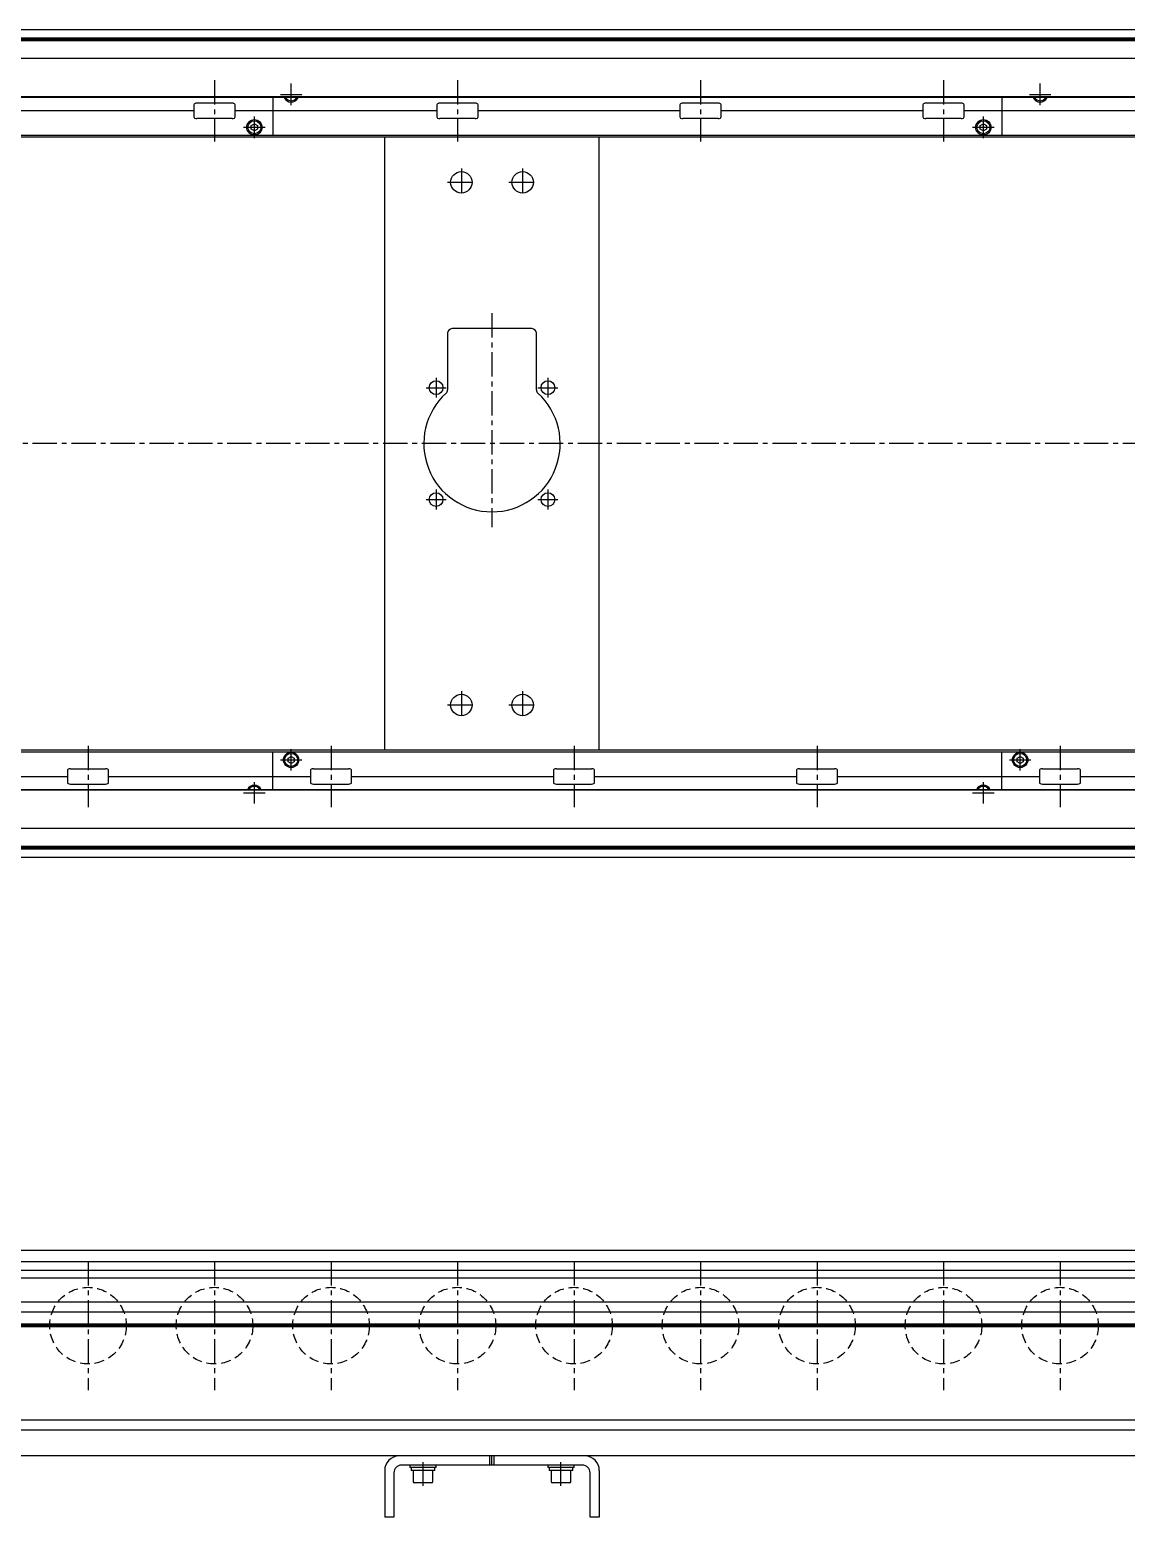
# Model space of a CAD drawing. Extents: x -10 to 4341, y -8 to 1051.
# Drawn here: x 2194 to 2909, y 28 to 998 of the extents above; entities that cross this region are included whole.
import ezdxf

# ---------------------------------------------------------------- set-up
doc = ezdxf.new("R2010")
doc.units = 0
doc.header["$LTSCALE"] = 0.5
doc.linetypes.add('CENTER', pattern=[50.8, 31.75, -6.35, 6.35, -6.35])
doc.linetypes.add('DASHED', pattern=[19.05, 12.7, -6.35])
for name, color, linetype in [('MSM_CENTER', 1, 'CENTER'), ('MSM_CONTINUOUS', 7, 'CONTINUOUS'), ('MSM_DASHED', 4, 'DASHED')]:
    doc.layers.add(name, color=color, linetype=linetype)

msp = doc.modelspace()

# ---------------------------------------------------------------- linework, layer by layer
at = {"layer": 'MSM_CENTER'}
for p, q in [((2314.25, 965.5), (2314.25, 925.5)), ((2364.25, 949.25), (2364.25, 963.25)), ((2472.75, 965.5), (2472.75, 925.5)), ((2631.25, 965.5), (2631.25, 925.5)), ((2789.75, 965.5), (2789.75, 925.5)), ((2852.75, 949.25), (2852.75, 963.25)), ((2357.25, 956.25), (2371.25, 956.25)), ((2845.75, 956.25), (2859.75, 956.25)), ((2340.25, 927.75), (2340.25, 941.75)), ((2815.75, 927.75), (2815.75, 941.75)), ((2333.25, 934.75), (2347.25, 934.75)), ((2808.75, 934.75), (2822.75, 934.75)), ((2475.25, 907.9), (2475.25, 889.9)), ((2515.25, 907.9), (2515.25, 889.9)), ((2466.25, 898.9), (2484.25, 898.9)), ((2506.25, 898.9), (2524.25, 898.9)), ((2495.25, 813.4), (2495.25, 673.9)), ((2458.75, 771.4), (2458.75, 758.4)), ((2531.75, 771.4), (2531.75, 758.4)), ((2452.25, 764.9), (2465.25, 764.9)), ((2525.25, 764.9), (2538.25, 764.9)), ((3633.85, 728.4), (359.75, 728.4)), ((2452.25, 691.9), (2465.25, 691.9)), ((2458.75, 698.4), (2458.75, 685.4)), ((2525.25, 691.9), (2538.25, 691.9)), ((2531.75, 698.4), (2531.75, 685.4)), ((2475.25, 566.9), (2475.25, 548.9)), ((2515.25, 566.9), (2515.25, 548.9)), ((2466.25, 557.9), (2484.25, 557.9)), ((2506.25, 557.9), (2524.25, 557.9)), ((2231.75, 531.3), (2231.75, 491.3)), ((2364.25, 515.05), (2364.25, 529.05)), ((2390.25, 531.3), (2390.25, 491.3)), ((2548.75, 531.3), (2548.75, 491.3)), ((2707.25, 531.3), (2707.25, 491.3)), ((2839.75, 515.05), (2839.75, 529.05)), ((2865.75, 531.3), (2865.75, 491.3)), ((2357.25, 522.05), (2371.25, 522.05)), ((2832.75, 522.05), (2846.75, 522.05)), ((2340.25, 493.55), (2340.25, 507.55)), ((2815.75, 493.55), (2815.75, 507.55)), ((2333.25, 500.55), (2347.25, 500.55)), ((2808.75, 500.55), (2822.75, 500.55)), ((2231.75, 195), (2231.75, 111)), ((2314.25, 195), (2314.25, 111)), ((2390.25, 195), (2390.25, 111)), ((2472.75, 195), (2472.75, 111)), ((2548.75, 195), (2548.75, 111)), ((2631.25, 195), (2631.25, 111)), ((2707.25, 195), (2707.25, 111)), ((2789.75, 195), (2789.75, 111)), ((2865.75, 195), (2865.75, 111)), ((367.25, 153), (3624.25, 153)), ((2450.25, 48.4), (2450.25, 64)), ((2540.25, 48.4), (2540.25, 64))]:
    msp.add_line(p, q, dxfattribs=at)
at = {"layer": 'MSM_CONTINUOUS'}
for p, q in [((3623.85, 998.4), (370.65, 998.4)), ((3622.25, 998.35), (372.25, 998.35)), ((3597.58, 992.92), (396.92, 992.92)), ((3597.58, 991.18), (396.92, 991.18)), ((3597.5, 992.05), (397, 992.05)), ((3622.25, 979.55), (372.25, 979.55)), ((3622.25, 954.15), (372.25, 954.15)), ((3622.25, 954.55), (422.25, 954.55)), ((2352.25, 954.15), (2352.25, 929.4)), ((2364.25, 953.94), (2363.89, 954.15)), ((2364.61, 954.15), (2364.25, 953.94)), ((2827.75, 954.15), (2827.75, 929.4)), ((2852.75, 953.94), (2852.39, 954.15)), ((2853.11, 954.15), (2852.75, 953.94)), ((2300.81, 945.5), (2169.19, 945.5)), ((2300.81, 949.5), (2300.81, 941.5)), ((2325.72, 950.5), (2302.78, 950.5)), ((2327.69, 941.5), (2327.69, 949.5)), ((2459.31, 945.5), (2327.69, 945.5)), ((2459.31, 949.5), (2459.31, 941.5)), ((2484.22, 950.5), (2461.28, 950.5)), ((2486.19, 941.5), (2486.19, 949.5)), ((2617.81, 945.5), (2486.19, 945.5)), ((2617.81, 949.5), (2617.81, 941.5)), ((2642.72, 950.5), (2619.78, 950.5)), ((2644.69, 941.5), (2644.69, 949.5)), ((2776.31, 945.5), (2644.69, 945.5)), ((2776.31, 949.5), (2776.31, 941.5)), ((2801.22, 950.5), (2778.28, 950.5)), ((2803.19, 941.5), (2803.19, 949.5)), ((2934.81, 945.5), (2803.19, 945.5)), ((2325.72, 940.5), (2302.78, 940.5)), ((2338.25, 935.9), (2340.25, 937.06)), ((2338.25, 933.6), (2338.25, 935.9)), ((2340.25, 932.44), (2338.25, 933.6)), ((2340.25, 937.06), (2342.25, 935.9)), ((2342.25, 933.6), (2340.25, 932.44)), ((2342.25, 935.9), (2342.25, 933.6)), ((2484.22, 940.5), (2461.28, 940.5)), ((2642.72, 940.5), (2619.78, 940.5)), ((2801.22, 940.5), (2778.28, 940.5)), ((2813.75, 935.9), (2815.75, 937.06)), ((2813.75, 933.6), (2813.75, 935.9)), ((2815.75, 932.44), (2813.75, 933.6)), ((2815.75, 937.06), (2817.75, 935.9)), ((2817.75, 933.6), (2815.75, 932.44)), ((2817.75, 935.9), (2817.75, 933.6)), ((3620.25, 929.4), (450.25, 929.4)), ((3623.85, 928.4), (450.25, 928.4)), ((2425.25, 528.4), (2425.25, 928.4)), ((2565.25, 528.4), (2565.25, 928.4)), ((2466.25, 800.4), (2466.25, 763.5)), ((2521.25, 803.4), (2469.25, 803.4)), ((2524.25, 763.5), (2524.25, 800.4)), ((3623.85, 528.4), (450.25, 528.4)), ((450.25, 527.4), (3620.25, 527.4)), ((2352.25, 502.65), (2352.25, 527.4)), ((2362.25, 523.2), (2364.25, 524.36)), ((2364.25, 524.36), (2366.25, 523.2)), ((2827.75, 502.65), (2827.75, 527.4)), ((2837.75, 523.2), (2839.75, 524.36)), ((2839.75, 524.36), (2841.75, 523.2)), ((2218.31, 515.3), (2218.31, 507.3)), ((2220.28, 516.3), (2243.22, 516.3)), ((2245.19, 507.3), (2245.19, 515.3)), ((2362.25, 520.9), (2362.25, 523.2)), ((2364.25, 519.74), (2362.25, 520.9)), ((2366.25, 520.9), (2364.25, 519.74)), ((2366.25, 523.2), (2366.25, 520.9)), ((2376.81, 515.3), (2376.81, 507.3)), ((2378.78, 516.3), (2401.72, 516.3)), ((2403.69, 507.3), (2403.69, 515.3)), ((2535.31, 515.3), (2535.31, 507.3)), ((2537.28, 516.3), (2560.22, 516.3)), ((2562.19, 507.3), (2562.19, 515.3)), ((2693.81, 515.3), (2693.81, 507.3)), ((2695.78, 516.3), (2718.72, 516.3)), ((2720.69, 507.3), (2720.69, 515.3)), ((2837.75, 520.9), (2837.75, 523.2)), ((2839.75, 519.74), (2837.75, 520.9)), ((2841.75, 520.9), (2839.75, 519.74)), ((2841.75, 523.2), (2841.75, 520.9)), ((2852.31, 515.3), (2852.31, 507.3)), ((2854.28, 516.3), (2877.22, 516.3)), ((2879.19, 507.3), (2879.19, 515.3)), ((2086.69, 511.3), (2218.31, 511.3)), ((2220.28, 506.3), (2243.22, 506.3)), ((2245.19, 511.3), (2376.81, 511.3)), ((2378.78, 506.3), (2401.72, 506.3)), ((2403.69, 511.3), (2535.31, 511.3)), ((2537.28, 506.3), (2560.22, 506.3)), ((2562.19, 511.3), (2693.81, 511.3)), ((2695.78, 506.3), (2718.72, 506.3)), ((2720.69, 511.3), (2852.31, 511.3)), ((2854.28, 506.3), (2877.22, 506.3)), ((2879.19, 511.3), (3010.81, 511.3)), ((3622.25, 502.65), (372.25, 502.65)), ((3622.25, 502.25), (422.25, 502.25)), ((2339.89, 502.65), (2340.25, 502.86)), ((2340.25, 502.86), (2340.61, 502.65)), ((2815.39, 502.65), (2815.75, 502.86)), ((2815.75, 502.86), (2816.11, 502.65)), ((3622.25, 477.25), (372.25, 477.25)), ((3623.85, 458.4), (370.65, 458.4)), ((3622.25, 458.45), (372.25, 458.45)), ((3597.58, 465.62), (396.92, 465.62)), ((3597.58, 463.88), (396.92, 463.88)), ((3597.5, 464.75), (397, 464.75)), ((3622.25, 202), (372.25, 202)), ((3622.25, 194.6), (674.41, 194.6)), ((3506.25, 189), (676.65, 189)), ((3506.25, 184), (678.65, 184)), ((3406.25, 168.25), (667.25, 168.25)), ((3406.25, 161.75), (682.25, 161.75)), ((3406.25, 153.87), (682.25, 153.87)), ((3406.25, 153), (682.25, 153)), ((3406.25, 152.13), (682.25, 152.13)), ((3406.25, 91.25), (682.25, 91.25)), ((3406.25, 84.75), (679.75, 84.75)), ((3623.85, 68), (472.25, 68)), ((2493.75, 62), (2493.75, 68)), ((2495.25, 62), (2495.25, 68)), ((2496.75, 62), (2496.75, 68)), ((2425.25, 58.5), (2425.25, 28)), ((2554.25, 62), (2436.25, 62)), ((2441.75, 62), (2441.75, 60.4)), ((2458.75, 60.4), (2441.75, 60.4)), ((2442.55, 60.4), (2442.55, 58.4)), ((2457.95, 58.4), (2442.55, 58.4)), ((2443.75, 58.4), (2443.75, 51.2)), ((2456.75, 51.2), (2456.75, 58.4)), ((2457.95, 58.4), (2457.95, 60.4)), ((2458.75, 60.4), (2458.75, 62)), ((2531.75, 62), (2531.75, 60.4)), ((2548.75, 60.4), (2531.75, 60.4)), ((2532.55, 60.4), (2532.55, 58.4)), ((2547.95, 58.4), (2532.55, 58.4)), ((2533.75, 58.4), (2533.75, 51.2)), ((2546.75, 51.2), (2546.75, 58.4)), ((2547.95, 58.4), (2547.95, 60.4)), ((2548.75, 60.4), (2548.75, 62)), ((2565.25, 58.5), (2565.25, 28)), ((2431.25, 57), (2431.25, 28)), ((2455.95, 50.4), (2444.55, 50.4)), ((2545.95, 50.4), (2534.55, 50.4)), ((2559.25, 28), (2559.25, 57)), ((2431.25, 28), (2425.25, 28)), ((2565.25, 28), (2559.25, 28))]:
    msp.add_line(p, q, dxfattribs=at)
for centre, radius in [((2340.25, 934.75), 5), ((2340.25, 934.75), 4.25), ((2815.75, 934.75), 5), ((2815.75, 934.75), 4.25), ((2475.25, 898.9), 7), ((2515.25, 898.9), 7), ((2458.75, 764.9), 4.5), ((2531.75, 764.9), 4.5), ((2458.75, 691.9), 4.5), ((2531.75, 691.9), 4.5), ((2475.25, 557.9), 7), ((2515.25, 557.9), 7), ((2364.25, 522.05), 5), ((2364.25, 522.05), 4.25), ((2839.75, 522.05), 5), ((2839.75, 522.05), 4.25)]:
    msp.add_circle(centre, radius, dxfattribs=at)
for centre, radius, start, end in [((2364.25, 956.25), 5, 204.83459, 335.16541), ((2364.25, 956.25), 4.25, 209.61158, 330.38842), ((2852.75, 956.25), 5, 204.83459, 335.16541), ((2852.75, 956.25), 4.25, 209.61158, 330.38842), ((2301.68, 949.38), 0.882, 115.53281, 172.10275), ((2301.68, 941.62), 0.882, 187.89725, 244.46719), ((2302.76, 947.09), 3.41, 89.66873, 115.24537), ((2325.74, 947.09), 3.41, 64.75463, 90.33127), ((2326.82, 949.38), 0.882, 7.89725, 64.46719), ((2326.82, 941.62), 0.882, 295.53281, 352.10275), ((2460.18, 949.38), 0.882, 115.53281, 172.10275), ((2460.18, 941.62), 0.882, 187.89725, 244.46719), ((2461.26, 947.09), 3.41, 89.66873, 115.24537), ((2484.24, 947.09), 3.41, 64.75463, 90.33127), ((2485.32, 949.38), 0.882, 7.89725, 64.46719), ((2485.32, 941.62), 0.882, 295.53281, 352.10275), ((2618.68, 949.38), 0.882, 115.53281, 172.10275), ((2618.68, 941.62), 0.882, 187.89725, 244.46719), ((2619.76, 947.09), 3.41, 89.66873, 115.24537), ((2642.74, 947.09), 3.41, 64.75463, 90.33127), ((2643.82, 949.38), 0.882, 7.89725, 64.46719), ((2643.82, 941.62), 0.882, 295.53281, 352.10275), ((2777.18, 949.38), 0.882, 115.53281, 172.10275), ((2777.18, 941.62), 0.882, 187.89725, 244.46719), ((2778.26, 947.09), 3.41, 89.66873, 115.24537), ((2801.24, 947.09), 3.41, 64.75463, 90.33127), ((2802.32, 949.38), 0.882, 7.89725, 64.46719), ((2802.32, 941.62), 0.882, 295.53281, 352.10275), ((2302.76, 943.91), 3.41, 244.75463, 270.33127), ((2325.74, 943.91), 3.41, 269.66873, 295.24537), ((2461.26, 943.91), 3.41, 244.75463, 270.33127), ((2484.24, 943.91), 3.41, 269.66873, 295.24537), ((2619.76, 943.91), 3.41, 244.75463, 270.33127), ((2642.74, 943.91), 3.41, 269.66873, 295.24537), ((2778.26, 943.91), 3.41, 244.75463, 270.33127), ((2801.24, 943.91), 3.41, 269.66873, 295.24537), ((2469.25, 800.4), 3, 90, 180), ((2521.25, 800.4), 3, 0, 90), ((2495.25, 728.4), 44.5, 132.35205, 47.64795), ((2463.25, 763.5), 3, 312.35205, 360), ((2527.25, 763.5), 3, 180, 227.64795), ((2219.18, 515.18), 0.882, 115.53281, 172.10275), ((2220.26, 512.89), 3.41, 89.66873, 115.24537), ((2243.24, 512.89), 3.41, 64.75463, 90.33127), ((2244.32, 515.18), 0.882, 7.89725, 64.46719), ((2377.68, 515.18), 0.882, 115.53281, 172.10275), ((2378.76, 512.89), 3.41, 89.66873, 115.24537), ((2401.74, 512.89), 3.41, 64.75463, 90.33127), ((2402.82, 515.18), 0.882, 7.89725, 64.46719), ((2536.18, 515.18), 0.882, 115.53281, 172.10275), ((2537.26, 512.89), 3.41, 89.66873, 115.24537), ((2560.24, 512.89), 3.41, 64.75463, 90.33127), ((2561.32, 515.18), 0.882, 7.89725, 64.46719), ((2694.68, 515.18), 0.882, 115.53281, 172.10275), ((2695.76, 512.89), 3.41, 89.66873, 115.24537), ((2718.74, 512.89), 3.41, 64.75463, 90.33127), ((2719.82, 515.18), 0.882, 7.89725, 64.46719), ((2853.18, 515.18), 0.882, 115.53281, 172.10275), ((2854.26, 512.89), 3.41, 89.66873, 115.24537), ((2877.24, 512.89), 3.41, 64.75463, 90.33127), ((2878.32, 515.18), 0.882, 7.89725, 64.46719), ((2219.18, 507.42), 0.882, 187.89725, 244.46719), ((2220.26, 509.71), 3.41, 244.75463, 270.33127), ((2243.24, 509.71), 3.41, 269.66873, 295.24537), ((2244.32, 507.42), 0.882, 295.53281, 352.10275), ((2340.25, 500.55), 5, 24.83459, 155.16541), ((2340.25, 500.55), 4.25, 29.61158, 150.38842), ((2377.68, 507.42), 0.882, 187.89725, 244.46719), ((2378.76, 509.71), 3.41, 244.75463, 270.33127), ((2401.74, 509.71), 3.41, 269.66873, 295.24537), ((2402.82, 507.42), 0.882, 295.53281, 352.10275), ((2536.18, 507.42), 0.882, 187.89725, 244.46719), ((2537.26, 509.71), 3.41, 244.75463, 270.33127), ((2560.24, 509.71), 3.41, 269.66873, 295.24537), ((2561.32, 507.42), 0.882, 295.53281, 352.10275), ((2694.68, 507.42), 0.882, 187.89725, 244.46719), ((2695.76, 509.71), 3.41, 244.75463, 270.33127), ((2718.74, 509.71), 3.41, 269.66873, 295.24537), ((2719.82, 507.42), 0.882, 295.53281, 352.10275), ((2815.75, 500.55), 5, 24.83459, 155.16541), ((2815.75, 500.55), 4.25, 29.61158, 150.38842), ((2853.18, 507.42), 0.882, 187.89725, 244.46719), ((2854.26, 509.71), 3.41, 244.75463, 270.33127), ((2877.24, 509.71), 3.41, 269.66873, 295.24537), ((2878.32, 507.42), 0.882, 295.53281, 352.10275), ((2434.75, 58.5), 9.5, 90, 180), ((2555.75, 58.5), 9.5, 0, 90), ((2436.25, 57), 5, 90, 180), ((2554.25, 57), 5, 0, 90), ((2444.55, 51.2), 0.8, 180, 270), ((2455.95, 51.2), 0.8, 270, 0), ((2534.55, 51.2), 0.8, 180, 270), ((2545.95, 51.2), 0.8, 270, 0)]:
    msp.add_arc(centre, radius, start, end, dxfattribs=at)
at = {"layer": 'MSM_DASHED'}
for centre in [(2231.75, 153), (2314.25, 153), (2390.25, 153), (2472.75, 153), (2548.75, 153), (2631.25, 153), (2707.25, 153), (2789.75, 153), (2865.75, 153)]:
    msp.add_circle(centre, 25, dxfattribs=at)

doc.saveas('drawing.dxf')
